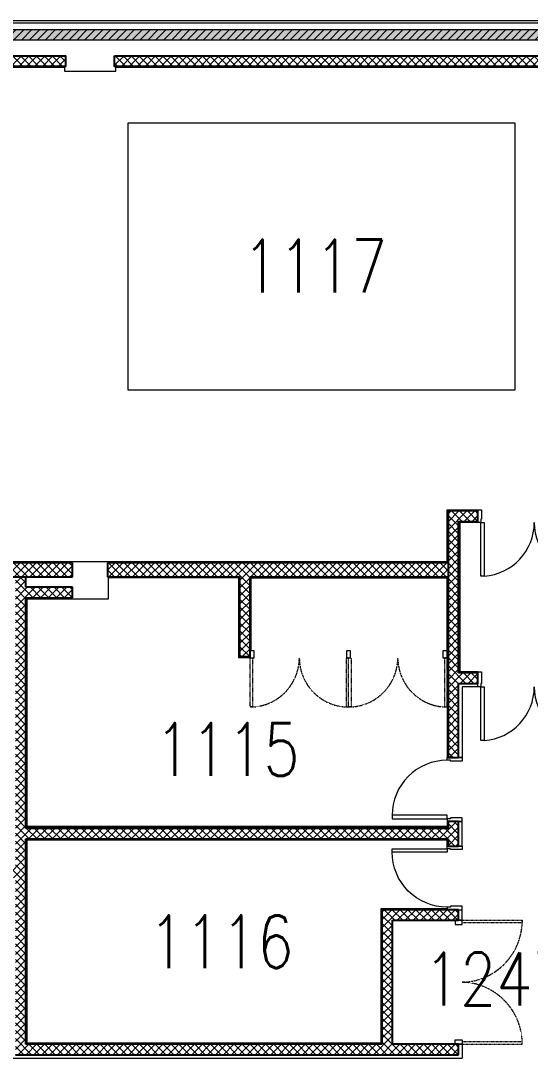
# Model space of a CAD drawing. Header units: inches. Extents: x 13084 to 220150, y 6494 to 167180.
# Drawn here: x 197130 to 204373, y 149840 to 164580 of the extents above; entities that cross this region are included whole.
import ezdxf
from ezdxf.enums import TextEntityAlignment as Align

# ---------------------------------------------------------------- set-up
doc = ezdxf.new("R2010")
doc.units = ezdxf.units.IN
doc.header["$MEASUREMENT"] = 0
doc.linetypes.add('Ground Floor$0$HIDDEN', pattern=[0.375, 0.25, -0.125])
for name, color, linetype, lineweight in [('Ground Floor$0$A-G250-G-Walls-Precast-Concrete', 7, 'Continuous', 15), ('Ground Floor$0$A-G250-M-Walls-Blockwork', 7, 'Continuous', 25), ('Ground Floor$0$A-G252-H-Internal-Walls', 251, 'Continuous', 9), ('Ground Floor$0$A-G262-H-Precast-Panel', 251, 'Continuous', 5), ('Ground Floor$0$A-G312-M-Wall-Cladding-Panel', 7, 'Continuous', 9), ('Ground Floor$0$A-G312-M-Wall-Finish-Plaster', 7, 'Continuous', 15), ('Ground Floor$0$A-G322-M-Door', 251, 'Continuous', 15), ('Ground Floor$0$A-G4-M-Furniture-Built-In', 251, 'Continuous', 9), ('Ground Floor$0$A-G52-M-Plinth', 251, 'Continuous', 9), ('Ground Floor$0$Z-Z001-S-Room-Name-Identification-250', 7, 'Continuous', 15)]:
    doc.layers.add(name, color=color, linetype=linetype, lineweight=lineweight)
doc.styles.add('Ground Floor$0$Tag-RomanS', font='romans.shx', dxfattribs={"width": 0.8})
pattern_1 = [(45, (31615.24, 164129.57), (-56.1266, 56.1266), []), (135, (31615.24, 164129.57), (-56.1266, -56.1266), [])]

# ---------------------------------------------------------------- blocks, each defined once
blk = doc.blocks.new('Ground Floor$0$D1B')
at = {"layer": 'Ground Floor$0$A-G322-M-Door', "elevation": 0}
for points in [[(-165, 856), (-165, 868), (-215, 868), (-215, 906), (0, 906), (0, 856)], [(-995, 88), (-995, 38), (-215, 38), (-215, 88)], [(-165, 50), (-165, 38), (-215, 38), (-215, 0), (0, 0), (0, 50)]]:
    blk.add_lwpolyline(points, close=True, dxfattribs=at)
at = {"layer": 'Ground Floor$0$A-G322-M-Door'}
blk.add_arc((-215, 88, 0), 780, 89.9997, 180, dxfattribs=at)
blk = doc.blocks.new('Ground Floor$0$cb12')
at = {"ltscale": 0.25, "elevation": 0}
for points in [[(168775, -8600), (168835, -8600), (168835, -8500), (168775, -8500)], [(170145, -8600), (170205, -8600), (170205, -8500), (170145, -8500)], [(171515, -8600), (171575, -8600), (171575, -8500), (171515, -8500)]]:
    blk.add_lwpolyline(points, close=True, dxfattribs=at)
at = {"linetype": 'Ground Floor$0$HIDDEN', "ltscale": 0.25, "elevation": 0}
for points in [[(168775, -8600), (168810, -8600), (168810, -9300), (168775, -9300)], [(170175, -8600), (170140, -8600), (170140, -9300), (170175, -9300)], [(170175, -8600), (170210, -8600), (170210, -9300), (170175, -9300)], [(171575, -8600), (171540, -8600), (171540, -9300), (171575, -9300)]]:
    blk.add_lwpolyline(points, close=True, dxfattribs=at)
at = {"linetype": 'Ground Floor$0$HIDDEN', "ltscale": 0.25}
for centre, start, end in [((168775, -8600, 0), 270, 360), ((170175, -8600, 0), 180, 270), ((170175, -8600, 0), 270, 360), ((171575, -8600, 0), 180, 270)]:
    blk.add_arc(centre, 700, start, end, dxfattribs=at)
blk = doc.blocks.new('Ground Floor$0$Plant Room Door 1600-215')
at = {"layer": 'Ground Floor$0$A-G322-M-Door'}
for points in [[(-1562, 977), (-1612, 977), (-1612, 215), (-1562, 215), (-1562, 977)], [(-138, 977), (-88, 977), (-88, 215), (-138, 215), (-138, 977)], [(-100, 165), (-88, 165), (-88, 215), (-50, 215), (-50, 0), (-100, 0)]]:
    blk.add_lwpolyline(points, close=True, dxfattribs=at)
at = {"layer": 'Ground Floor$0$A-G322-M-Door', "elevation": 0}
blk.add_lwpolyline([(-1600, 165), (-1612, 165), (-1612, 215), (-1650, 215), (-1650, 0), (-1600, 0)], close=True, dxfattribs=at)
at = {"layer": 'Ground Floor$0$A-G322-M-Door'}
for centre, start, end in [((-1615, 214), 0.0901, 86.0243), ((-85, 214), 93.9757, 179.9099)]:
    blk.add_arc(centre, 765, start, end, dxfattribs=at)
blk = doc.blocks.new('Ground Floor$0$Plant Room Door 1600-180')
at = {"layer": 'Ground Floor$0$A-G322-M-Door'}
for points in [[(-1562, 180), (-1562, 942), (-1612, 942), (-1612, 180)], [(-138, 180), (-138, 942), (-88, 942), (-88, 180)], [(-1600, 130), (-1612, 130), (-1612, 180), (-1650, 180), (-1650, 0), (-1600, 0)], [(-100, 130), (-88, 130), (-88, 180), (-50, 180), (-50, 0), (-100, 0)]]:
    blk.add_lwpolyline(points, close=True, dxfattribs=at)
for centre, start, end in [((-1615, 179), 0.0901, 86.0243), ((-85, 179), 93.9757, 179.9099)]:
    blk.add_arc(centre, 765, start, end, dxfattribs=at)
blk = doc.blocks.new('Ground Floor$0$tag-roomname')
at = {"lineweight": 18, "ltscale": 0.01, "style": 'Ground Floor$0$Tag-RomanS', "width": 0.8}
blk.add_attdef('ROOM_NO_2', text='', height=3, dxfattribs=at).set_placement((0, 1.612), align=Align.MIDDLE_CENTER)
at = {"linetype": 'ByBlock', "lineweight": 13, "ltscale": 0.01, "style": 'Ground Floor$0$Tag-RomanS', "width": 0.8, "flags": 1}
for tag, p in [('ROOM_NAME_1', (0, -2.288)), ('AREA', (0, -5.744))]:
    blk.add_attdef(tag, text='', height=2.8, dxfattribs=at).set_placement(p, align=Align.MIDDLE_CENTER)
blk = doc.blocks.new('Ground Floor$0$cb09')
at = {"linetype": 'Ground Floor$0$HIDDEN', "ltscale": 0.25}
for points in [[(-25, 0), (-25, 855), (10, 855), (10, 0)], [(1734, 0), (1734, 855), (1699, 855), (1699, 0)]]:
    blk.add_lwpolyline(points, close=True, dxfattribs=at)
at = {"ltscale": 0.25}
for points in [[(-25, 0), (-25, -100), (35, -100), (35, 0)], [(1734, 0), (1734, -100), (1674, -100), (1674, 0)]]:
    blk.add_lwpolyline(points, close=True, dxfattribs=at)
at = {"linetype": 'Ground Floor$0$HIDDEN', "ltscale": 0.25}
for centre, start, end in [((-21, -22), 1.4155, 90.2365), ((1730, -22), 89.7635, 178.5845)]:
    blk.add_arc(centre, 876, start, end, dxfattribs=at)

msp = doc.modelspace()

# ---------------------------------------------------------------- hatches: boundary and pattern name
at = {"layer": 'Ground Floor$0$A-G252-H-Internal-Walls'}
h = msp.add_hatch(dxfattribs=at)
h.set_pattern_fill('ANSI37', color=256, scale=25, style=0)
h.set_pattern_definition(pattern_1)
h.paths.add_polyline_path([(190965, 164080), (197765, 164080), (197765, 163930), (190965, 163930)])
h = msp.add_hatch(dxfattribs=at)
h.set_pattern_fill('ANSI37', color=256, scale=25, style=0)
h.set_pattern_definition(pattern_1)
h.paths.add_polyline_path([(198465, 164080), (205265, 164080), (205265, 163930), (198465, 163930)])
h = msp.add_hatch(dxfattribs=at)
h.set_pattern_fill('ANSI37', color=256, scale=25, style=0)
h.set_pattern_definition(pattern_1)
h.paths.add_polyline_path([(203355, 157465), (203630, 157465), (203630, 157615), (203205, 157615), (203205, 154111), (203355, 154111), (203355, 155080), (203355, 155080), (203355, 155165), (203630, 155165), (203630, 155315), (203355, 155315)])
h = msp.add_hatch(dxfattribs=at)
h.set_pattern_fill('ANSI37', color=256, scale=25, style=0)
h.set_pattern_definition(pattern_1)
h.paths.add_polyline_path([(197865, 156680), (197865, 156880), (190865, 156880), (190865, 156680)])
h = msp.add_hatch(dxfattribs=at)
h.set_pattern_fill('ANSI37', color=256, scale=25, style=0)
h.set_pattern_definition(pattern_1)
h.paths.add_polyline_path([(203205, 156880), (198365, 156880), (198365, 156680), (200240, 156680), (200240, 155545), (200390, 155545), (200390, 156680), (203205, 156680)])
h = msp.add_hatch(dxfattribs=at)
h.set_pattern_fill('ANSI37', color=256, scale=25, angle=90, style=0)
h.set_pattern_definition([(135, (31615.24, 164129.57), (-56.1266, -56.1266), []), (225, (31615.24, 164129.57), (56.1266, -56.1266), [])])
h.paths.add_polyline_path([(203355, 153205), (203205, 153205), (203205, 153105), (197205, 153105), (197205, 156380), (197865, 156380), (197865, 156530), (197205, 156530), (197205, 156680), (197055, 156680), (197055, 152555), (195805, 152555), (195805, 151965), (195655, 151965), (195655, 151815), (195805, 151815), (195805, 151240), (195955, 151240), (195955, 152405), (197055, 152405), (197055, 149890), (203355, 149890), (203355, 150040), (202415, 150040), (202415, 151799), (203355, 151799), (203355, 151949), (202265, 151949), (202265, 150040), (197205, 150040), (197205, 152955), (203205, 152955), (203205, 152855), (203355, 152855)])
at = {"layer": 'Ground Floor$0$A-G262-H-Precast-Panel'}
h = msp.add_hatch(dxfattribs=at)
h.set_pattern_fill('AR-CONC', color=256, style=0)
h.set_pattern_definition([(50, (31615.24, 164129.57), (182.18467, -15.93909), [19.05, -209.55]), (355, (31615.24, 164129.57), (-35.24283, 191.05664), [15.24, -167.64]), (100.451, (31630.42, 164128.24), (146.9425, 175.11669), [16.19, -178.09]), (46.1842, (31615.24, 164180.37), (271.07904, -42.04233), [28.575, -314.325]), (96.6356, (31637.83, 164176.87), (237.40423, 247.42556), [24.285, -267.135]), (351.184, (31615.24, 164180.37), (237.4046, 247.4251), [22.86, -251.46]), (21, (31640.64, 164167.67), (151.61488, -102.26552), [19.05, -209.55]), (326, (31640.64, 164167.67), (61.80203, 184.18797), [15.24, -167.64]), (71.4514, (31653.27, 164159.15), (213.41649, 81.92286), [16.19, -178.09]), (37.5, (31615.24, 164129.57), (3.088603, 84.55504), [0, -165.608, 0, -170.18, 0, -168.275]), (7.5, (31615.24, 164129.57), (66.819663, 100.180575), [0, -97.028, 0, -161.798, 0, -64.135]), (327.5, (31558.6, 164129.57), (135.590595, -5.728744), [0, -63.5, 0, -198.12, 0, -262.89]), (317.5, (31533.2, 164129.57), (148.12918, 25.42649), [0, -82.55, 0, -131.572, 0, -186.69])])
h.paths.add_polyline_path([(206690, 164455), (194675, 164455), (194675, 164305), (206540, 164305), (206540, 164130), (206690, 164130)])
h = msp.add_hatch(dxfattribs=at)
h.set_pattern_fill('ANSI31', color=256, scale=25, style=0)
h.set_pattern_definition([(45, (31615.24, 164129.57), (-56.1266, 56.1266), [])])
h.paths.add_polyline_path([(206690, 164455), (194675, 164455), (194675, 164305), (206540, 164305), (206540, 164130), (206690, 164130)])

# ---------------------------------------------------------------- linework, layer by layer
at = {"layer": 'Ground Floor$0$A-G250-G-Walls-Precast-Concrete'}
msp.add_lwpolyline([(206690, 164130), (206540, 164130), (206540, 164305), (185440, 164305), (185440, 164130), (185290, 164130), (185290, 164455), (206690, 164455), (206690, 164130)], dxfattribs=at)
at = {"layer": 'Ground Floor$0$A-G250-M-Walls-Blockwork'}
for p, q in [((203630, 157615, 0), (203205, 157615, 0)), ((197865, 156880, 0), (190865, 156880, 0)), ((197865, 156680, 0), (197865, 156880, 0)), ((203205, 156880, 0), (198365, 156880, 0)), ((198365, 156880, 0), (198365, 156680, 0)), ((190865, 156680, 0), (197865, 156680, 0)), ((197205, 156530, 0), (197205, 156680, 0)), ((198365, 156680, 0), (200240, 156680, 0)), ((200240, 156680, 0), (200240, 155545, 0)), ((200390, 155545, 0), (200390, 156680, 0)), ((200390, 156680, 0), (203205, 156680, 0)), ((197865, 156530, 0), (197205, 156530, 0)), ((197865, 156380), (197865, 156530, 0)), ((197865, 156380, 0), (197865, 156530, 0)), ((197205, 153105, 0), (197205, 156380, 0)), ((197205, 156380, 0), (197865, 156380, 0)), ((200240, 155545, 0), (200390, 155545, 0)), ((203205, 154111, 0), (203355, 154111, 0)), ((203355, 153205, 0), (203205, 153205, 0)), ((203205, 153205, 0), (203205, 153105, 0)), ((203355, 152855, 0), (203355, 153205, 0)), ((203205, 153105, 0), (197205, 153105, 0)), ((197205, 150040, 0), (197205, 152955, 0)), ((197205, 152955, 0), (203205, 152955, 0)), ((203205, 152955, 0), (203205, 152855, 0)), ((203205, 152855, 0), (203355, 152855, 0)), ((203355, 151949, 0), (202265, 151949, 0)), ((202265, 151949, 0), (202265, 150040)), ((203355, 151799, 0), (203355, 151949, 0)), ((202415, 150040), (202415, 151799, 0)), ((202415, 151799, 0), (203355, 151799, 0)), ((202265, 150040), (197205, 150040)), ((203355, 150040), (202415, 150040)), ((203355, 149890), (203355, 150040)), ((197055, 149890), (203355, 149890))]:
    msp.add_line(p, q, dxfattribs=at)
for points in [[(190965, 164080), (197765, 164080), (197765, 163930), (190965, 163930)], [(198465, 164080), (205265, 164080), (205265, 163930), (198465, 163930)]]:
    msp.add_lwpolyline(points, close=True, dxfattribs=at)
msp.add_lwpolyline([(203355, 155315), (203355, 157465), (203630, 157465), (203630, 157615), (203205, 157615), (203205, 154111), (203355, 154111), (203355, 155165)], dxfattribs=at)
at = {"layer": 'Ground Floor$0$A-G250-M-Walls-Blockwork', "elevation": 0}
msp.add_lwpolyline([(203355, 155165), (203630, 155165), (203630, 155315), (203355, 155315)], dxfattribs=at)
at = {"layer": 'Ground Floor$0$A-G252-H-Internal-Walls'}
msp.add_line((197865, 156680), (197865, 156880, 0), dxfattribs=at)
at = {"layer": 'Ground Floor$0$A-G312-M-Wall-Cladding-Panel'}
msp.add_lwpolyline([(206815, 164305), (206815, 164580), (185165, 164580), (185165, 164230), (185195, 164230), (185195, 164550), (206785, 164550), (206785, 164305)], close=True, dxfattribs=at)
at = {"layer": 'Ground Floor$0$A-G312-M-Wall-Finish-Plaster'}
for p, q in [((203190, 156895, 0), (203190, 157630)), ((203190, 157630), (203630, 157630)), ((203630, 157615), (203630, 157630)), ((203630, 157450), (203370, 157450)), ((203370, 157450, 0), (203370, 155330)), ((203630, 157450), (203630, 157465)), ((187190, 156895, 0), (203190, 156895, 0)), ((198380, 156365), (198380, 156665)), ((200225, 156665, 0), (198380, 156665, 0)), ((200225, 156665, 0), (200225, 155530, 0)), ((200405, 156665, 0), (203190, 156665, 0)), ((200405, 155630, 0), (200405, 156665, 0)), ((203190, 155530, 0), (203190, 156665, 0)), ((197220, 153120, 0), (197220, 156365, 0)), ((197220, 156365, 0), (198380, 156365)), ((200390, 155530, 0), (200225, 155530, 0)), ((200390, 155530, 0), (200225, 155530, 0)), ((200390, 155530, 0), (200390, 155545)), ((200390, 155545, 0), (200390, 155530, 0)), ((203190, 155530, 0), (203190, 154111, 0)), ((203190, 155530, 0), (203205, 155530, 0)), ((203630, 155330), (203370, 155330, 0)), ((203630, 155315), (203630, 155330)), ((203630, 155115), (203405, 155115, 0)), ((203405, 155115, 0), (203405, 154111, 0)), ((203630, 155115), (203630, 155165)), ((203205, 154111), (203190, 154111, 0)), ((203405, 154111, 0), (203355, 154111)), ((203190, 153205), (203190, 153120)), ((203205, 153205, 0), (203190, 153205)), ((203405, 153205), (203355, 153205, 0)), ((203405, 152855), (203405, 153205)), ((203190, 152940, 0), (197220, 152940)), ((197220, 150055, 0), (197220, 152940, 0)), ((203190, 152855), (203190, 152940)), ((203205, 152855, 0), (203190, 152855)), ((203405, 152855), (203355, 152855, 0)), ((202250, 151964, 0), (202250, 150055, 0)), ((203190, 151964, 0), (202250, 151964, 0)), ((203190, 151964, 0), (203190, 151949, 0)), ((203355, 151949, 0), (203405, 151949, 0)), ((203405, 151799, 0), (203405, 151949, 0)), ((203355, 151799, 0), (203405, 151799)), ((202250, 150055, 0), (197220, 150055, 0)), ((203355, 150040, 0), (203405, 150040, 0)), ((203405, 150040, 0), (203405, 149840, 0)), ((194635, 149840, 0), (203405, 149840, 0))]:
    msp.add_line(p, q, dxfattribs=at)
at = {"layer": 'Ground Floor$0$A-G312-M-Wall-Finish-Plaster', "lineweight": 50, "ltscale": 0.02}
msp.add_line((197220, 153120), (203190, 153120), dxfattribs=at)
at = {"layer": 'Ground Floor$0$A-G312-M-Wall-Finish-Plaster'}
for points in [[(197750, 163915), (190980, 163915)], [(197750, 163915), (197750, 163865), (198480, 163865), (198480, 163915)], [(205250, 163915), (198480, 163915)]]:
    msp.add_lwpolyline(points, dxfattribs=at)
at = {"layer": 'Ground Floor$0$A-G52-M-Plinth', "elevation": 0}
msp.add_lwpolyline([(198655, 163130), (204155, 163130), (204155, 159330), (198655, 159330)], close=True, dxfattribs=at)

# ---------------------------------------------------------------- block references
at = {"layer": 'Ground Floor$0$A-G322-M-Door', "rotation": 180}
msp.add_blockref('Ground Floor$0$Plant Room Door 1600-180', (203580, 157630), dxfattribs=at)
at = {"layer": 'Ground Floor$0$A-G322-M-Door', "ltscale": 0.02, "rotation": 180}
msp.add_blockref('Ground Floor$0$Plant Room Door 1600-215', (203580, 155330), dxfattribs=at)
at = {"layer": 'Ground Floor$0$A-G322-M-Door'}
msp.add_blockref('Ground Floor$0$D1B', (203405, 153205, 0), dxfattribs=at)
at = {"layer": 'Ground Floor$0$A-G322-M-Door', "xscale": -1, "rotation": 180}
msp.add_blockref('Ground Floor$0$D1B', (203405, 152855, 0), dxfattribs=at)
at = {"layer": 'Ground Floor$0$A-G4-M-Furniture-Built-In'}
msp.add_blockref('Ground Floor$0$cb12', (31615, 164130), dxfattribs=at)
at = {"layer": 'Ground Floor$0$A-G4-M-Furniture-Built-In', "rotation": 270}
msp.add_blockref('Ground Floor$0$cb09', (203405, 151774, 0), dxfattribs=at)
at = {"layer": 'Ground Floor$0$Z-Z001-S-Room-Name-Identification-250'}
ref = msp.add_blockref('Ground Floor$0$tag-roomname', (201311, 160692), dxfattribs=dict(at, xscale=250, yscale=250, zscale=250))
ref.add_attrib('ROOM_NO_2', '1117', dxfattribs={"layer": '0', "lineweight": 18, "ltscale": 0.01, "height": 750, "style": 'Ground Floor$0$Tag-RomanS', "width": 0.8}).set_placement((201311, 161095), align=Align.MIDDLE_CENTER)
ref = msp.add_blockref('Ground Floor$0$tag-roomname', (200066, 153823), dxfattribs=dict(at, xscale=250, yscale=250, zscale=250))
ref.add_attrib('ROOM_NO_2', '1115', dxfattribs={"layer": '0', "lineweight": 18, "ltscale": 0.01, "height": 750, "style": 'Ground Floor$0$Tag-RomanS', "width": 0.8}).set_placement((200066, 154226), align=Align.MIDDLE_CENTER)
ref = msp.add_blockref('Ground Floor$0$tag-roomname', (199979, 151092), dxfattribs=dict(at, xscale=250, yscale=250, zscale=250))
ref.add_attrib('ROOM_NO_2', '1116', dxfattribs={"layer": '0', "lineweight": 18, "ltscale": 0.01, "height": 750, "style": 'Ground Floor$0$Tag-RomanS', "width": 0.8}).set_placement((199979, 151495), align=Align.MIDDLE_CENTER)
ref = msp.add_blockref('Ground Floor$0$tag-roomname', (203889, 150563, 0), dxfattribs=dict(at, xscale=250, yscale=250, zscale=250))
ref.add_attrib('ROOM_NO_2', '1247', dxfattribs={"layer": '0', "lineweight": 18, "ltscale": 0.01, "height": 750, "style": 'Ground Floor$0$Tag-RomanS', "width": 0.8}).set_placement((203889, 150966, 0), align=Align.MIDDLE_CENTER)

doc.saveas('drawing.dxf')
